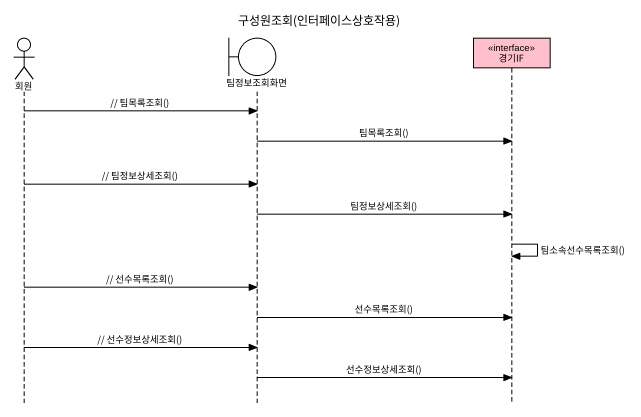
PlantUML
@startuml
title 구성원조회(인터페이스상호작용)
hide footbox
actor 회원
boundary 팀정보조회화면
participant 경기IF <<interface>> #FFC0CB

회원 -> 팀정보조회화면 : // 팀목록조회()
팀정보조회화면 -> 경기IF : 팀목록조회()
회원 -> 팀정보조회화면 : // 팀정보상세조회()
팀정보조회화면 -> 경기IF : 팀정보상세조회()
경기IF -> 경기IF : 팀소속선수목록조회()
회원 -> 팀정보조회화면 : // 선수목록조회()
팀정보조회화면 -> 경기IF : 선수목록조회()
회원 -> 팀정보조회화면 : // 선수정보상세조회()
팀정보조회화면 -> 경기IF : 선수정보상세조회()
@enduml
